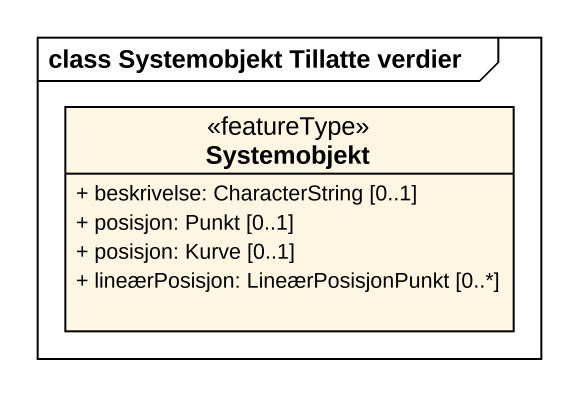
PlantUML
@startuml
mainframe class Systemobjekt Tillatte verdier
hide circle
hide empty members
skinparam classAttributeIconSize 0
class Systemobjekt <<featureType>> {
  + beskrivelse: CharacterString [0..1]
  + posisjon: Punkt [0..1]
  + posisjon: Kurve [0..1]
  + lineærPosisjon: LineærPosisjonPunkt [0..*]
}
@enduml
